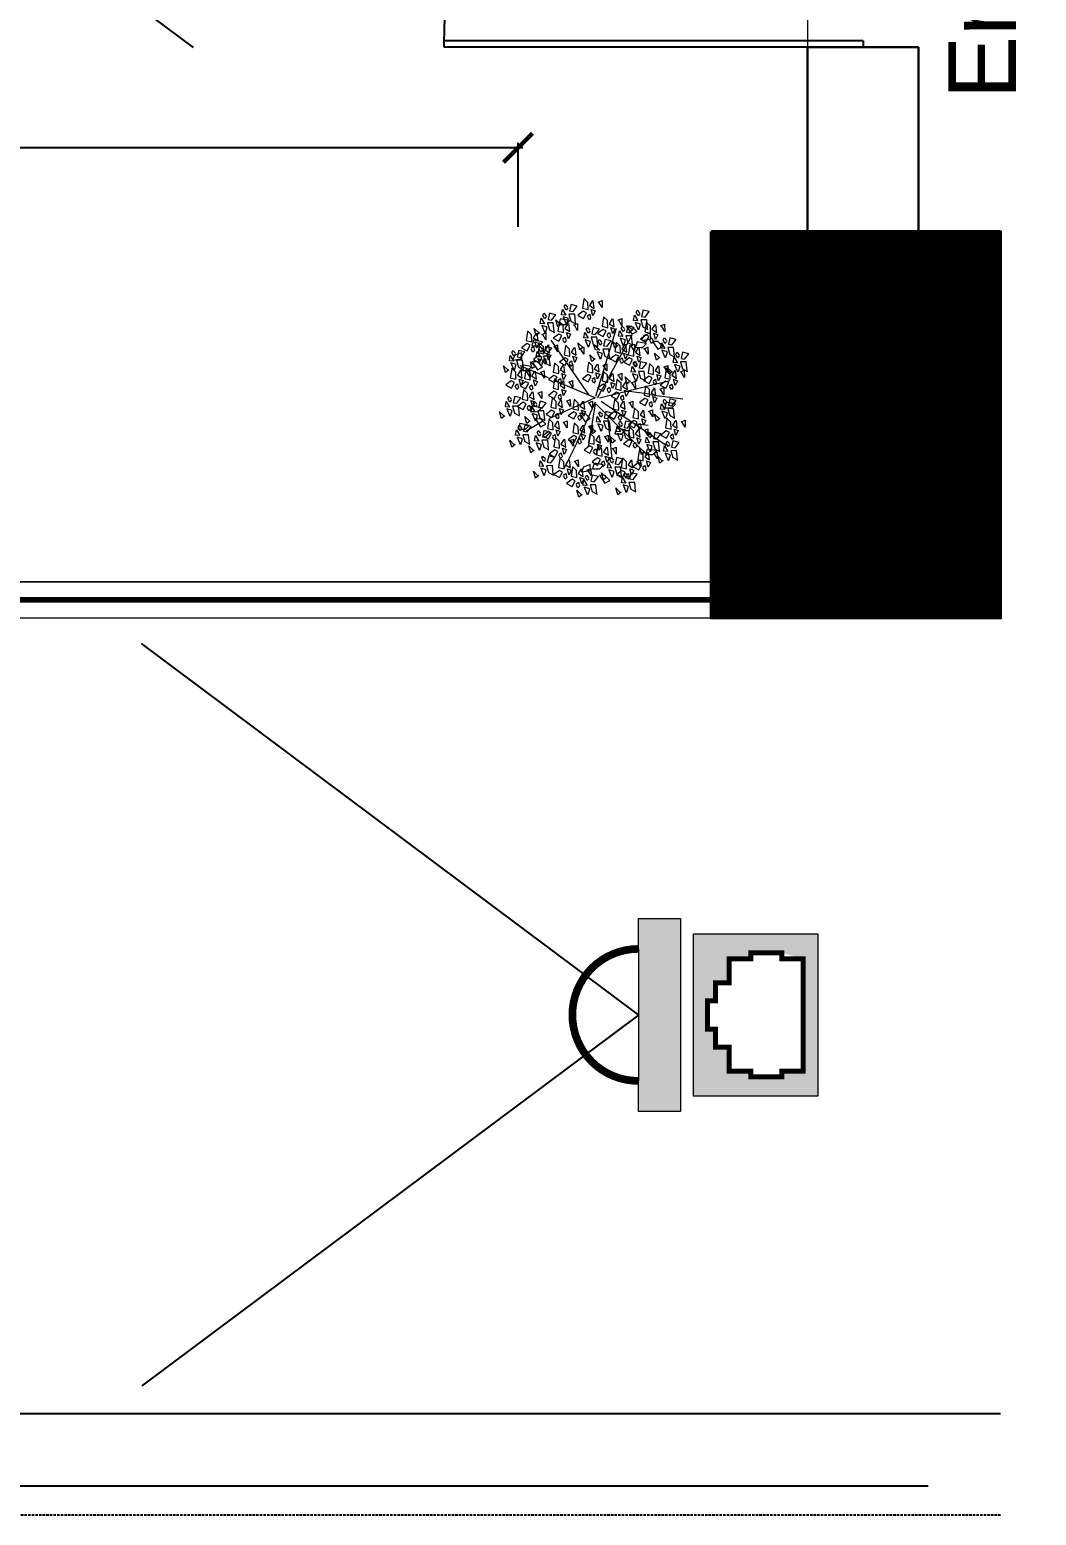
# Model space of a CAD drawing. Header units: millimetres. Extents: x 14520794 to 14796193, y 1415067 to 1454683.
# Drawn here: x 14702814 to 14704900, y 1438638 to 1441715 of the extents above; entities that cross this region are included whole.
import ezdxf

# ---------------------------------------------------------------- set-up
doc = ezdxf.new("R2010")
doc.units = ezdxf.units.MM
doc.header["$LTSCALE"] = 0.01
doc.header["$MEASUREMENT"] = 0
doc.header["$PDMODE"] = 35
doc.linetypes.add('0', pattern=[0])
doc.linetypes.add('HIDDEN', pattern=[0.375, 0.25, -0.125])
doc.layers.get('0').update_dxf_attribs({"color": 6, "lineweight": 0})
doc.layers.get('Defpoints').update_dxf_attribs({"color": 2})
for name, color, linetype, lineweight in [('8 core c.', 32, 'Continuous', 20), ('AR-1', 7, 'Continuous', 0), ('COL', 5, 'Continuous', 40), ('DIM', 6, 'Continuous', 13), ('HATCH', 8, 'Continuous', 15), ('IP Patch Cod-Jack', 42, 'Continuous', 13), ('TREE', 3, 'Continuous', 15), ('TXT2', 7, 'Continuous', 15), ('WALL', 7, 'Continuous', 30)]:
    doc.layers.add(name, color=color, linetype=linetype, lineweight=lineweight)
for name, color, linetype in [('column', 13, 'Continuous'), ('DOOR1', 5, 'Continuous'), ('E.COLHATCH', 9, 'Continuous'), ('EPSILON DOME CAMERA', 1, 'Continuous'), ('GLASS', 5, 'Continuous'), ('PROJ', 30, 'HIDDEN'), ('RAIL', 2, 'Continuous'), ('TEMPLATE', 252, 'Continuous')]:
    doc.layers.add(name, color=color, linetype=linetype)
doc.styles.add('Ground Cores$0$DLF Standard', font='arial.ttf')
doc.styles.add('SMALL', font='arial.ttf', dxfattribs={"height": 100})
doc.dimstyles.new('AJI', dxfattribs={"dimtxt": 200, "dimasz": 75, "dimexe": 100, "dimexo": 25, "dimgap": 50, "dimtad": 1, "dimdec": 0, "dimrnd": 5, "dimzin": 0, "dimdsep": 46, "dimtxsty": 'SMALL', "dimblk": 'ARCHTICK', "dimcen": 0, "dimdle": 100, "dimclrd": 7, "dimclre": 7, "dimclrt": 256, "dimazin": 0, "dimtfac": 1, "dimtdec": 0, "dimtofl": 0, "dimtmove": 0, "dimatfit": 3, "dimldrblk": 'CLOSEDBLANK', "dimfxl": 100, "dimtolj": 1, "dimtzin": 0, "dimarcsym": 0})

# ---------------------------------------------------------------- blocks, each defined once
blk = doc.blocks.new('DOORR')
for p, q in [((0, 0.4583), (-0.9167, 0.4583)), ((0, 0.4443), (0, 0.4583)), ((0, 0.4443), (-0.9167, 0.4443))]:
    blk.add_line(p, q)
blk.add_arc((0, 0.4583), 0.9167, 180, 270)
blk = doc.blocks.new('_ARCHTICK')
at = {"color": 0, "linetype": 'ByBlock', "const_width": 0.15}
blk.add_lwpolyline([(-0.5, -0.5), (0.5, 0.5)], dxfattribs=at)
blk = doc.blocks.new('*D634')
at = {"layer": 'Defpoints', "color": 0, "ltscale": 5000, "transparency": 16777216}
for p in [(14700825.5, 1441471), (14700825.5, 1441297.2), (14703826.3, 1441297.2)]:
    blk.add_point(p, dxfattribs=at)
at = {"layer": 'DIM', "color": 7, "lineweight": -2, "ltscale": 5000, "transparency": 16777216}
for p, q in [((14703836.3, 1441471), (14700815.5, 1441471)), ((14700825.5, 1441307.2), (14700825.5, 1441481)), ((14703826.3, 1441307.2), (14703826.3, 1441481))]:
    blk.add_line(p, q, dxfattribs=at)
at = {"layer": 'DIM', "color": 7, "lineweight": -2, "ltscale": 5000, "transparency": 16777216, "xscale": 60, "yscale": 60, "zscale": 60, "rotation": 180}
blk.add_blockref('_ARCHTICK', (14700825.5, 1441471), dxfattribs=at)
at = {"layer": 'DIM', "color": 7, "lineweight": -2, "ltscale": 5000, "transparency": 16777216, "xscale": 60, "yscale": 60, "zscale": 60}
blk.add_blockref('_ARCHTICK', (14703826.3, 1441471), dxfattribs=at)
at = {"layer": 'DIM', "ltscale": 5000, "transparency": 16777216, "insert": (14702325.9, 1441545.1), "char_height": 100, "attachment_point": 5, "style": 'SMALL'}
blk.add_mtext('\\A1;3000 [9\'-10"]', dxfattribs=at)
blk = doc.blocks.new('_ClosedBlank')
at = {"color": 0, "linetype": 'ByBlock', "lineweight": -2}
for p, q in [((-1, 0.167), (0, 0)), ((-1, 0.167), (-1, -0.167)), ((0, 0), (-1, -0.167))]:
    blk.add_line(p, q, dxfattribs=at)
blk = doc.blocks.new('flower shrub 3')
at = {"layer": 'TREE', "color": 108, "true_color": 0x003d0f}
for p, q in [((-130.4, 216.9), (-123.5, 236)), ((-114, 215.7), (-130.4, 216.9)), ((-123.5, 236), (-109, 242.8)), ((-166.1, 183.2), (-150.2, 187.7)), ((-161.6, 158.3), (-166.1, 183.2)), ((-150.2, 187.7), (-150.3, 167.3)), ((-150.3, 167.3), (-161.6, 156.1)), ((-227, 106.5), (-211.2, 110.9)), ((-222.6, 81.6), (-227, 106.5)), ((-211.3, 90.6), (-222.6, 79.4)), ((-211.2, 110.9), (-211.3, 90.6)), ((-206, -97.5), (-206.1, -81.5)), ((-204.5, -83.1), (-183.6, -97.3)), ((-191.5, -111.7), (-206, -97.5)), ((-183.6, -97.3), (-191.5, -111.7)), ((-179.9, -131.8), (-165.5, -125)), ((-161.5, -112.4), (-145.7, -107.9)), ((-157.1, -137.2), (-161.5, -112.4)), ((-145.7, -107.9), (-145.8, -128.2)), ((-186.9, -150.9), (-179.9, -131.8)), ((-170.5, -152), (-186.9, -150.9)), ((-166.2, -127.1), (-170.5, -152)), ((-163.1, -171.9), (-163.2, -156)), ((-161.6, -157.6), (-140.7, -171.7)), ((-145.8, -128.2), (-157.1, -139.5)), ((-148.6, -186.2), (-163.1, -171.9)), ((-140.7, -171.7), (-148.6, -186.2)), ((10.1, -195.8), (26, -191.4)), ((14.6, -220.7), (10.1, -195.8)), ((26, -191.4), (25.9, -211.7)), ((25.9, -211.7), (14.5, -223))]:
    blk.add_line(p, q, dxfattribs=at)
at = {"layer": 'TREE', "color": 92, "true_color": 0x00cc00}
for p, q in [((-109.8, 240.6), (-114, 215.7)), ((-96, 214.8), (-80.2, 219.2)), ((-91.6, 189.9), (-96, 214.8)), ((-80.2, 219.2), (-80.3, 198.9)), ((71.1, 221.6), (86.9, 226)), ((75.6, 196.7), (71.1, 221.6)), ((86.9, 226), (86.9, 205.7)), ((-104.3, 171), (-104.5, 187)), ((-89.8, 156.8), (-104.3, 171)), ((-102.9, 185.4), (-82, 171.2)), ((-80.3, 198.9), (-91.6, 187.7)), ((-82, 171.2), (-89.8, 156.8)), ((21.4, 185.5), (37.3, 189.9)), ((25.9, 160.6), (21.4, 185.5)), ((37.2, 169.6), (25.8, 158.3)), ((37.3, 189.9), (37.2, 169.6)), ((58.3, 162), (58.1, 177.9)), ((59.8, 176.3), (80.7, 162.2)), ((86.9, 205.7), (75.5, 194.4)), ((72.8, 147.7), (58.3, 162)), ((80.7, 162.2), (72.8, 147.7)), ((42.5, 35.6), (42.3, 51.6)), ((43.9, 50), (64.8, 35.8)), ((195.1, 39.7), (209.5, 46.5)), ((208.7, 44.3), (204.5, 19.5)), ((57, 21.4), (42.5, 35.6)), ((64.8, 35.8), (57, 21.4)), ((184.1, 9.5), (199.9, 13.9)), ((188.5, -15.4), (184.1, 9.5)), ((188.1, 20.6), (195.1, 39.7)), ((204.5, 19.5), (188.1, 20.6)), ((199.9, 13.9), (199.8, -6.4)), ((199.8, -6.4), (188.5, -17.7)), ((218.7, -20.8), (218.5, -4.8)), ((233.2, -35), (218.7, -20.8)), ((220.1, -6.4), (241, -20.6)), ((241, -20.6), (233.2, -35)), ((84.7, -53.7), (100.5, -49.2)), ((89.1, -78.6), (84.7, -53.7)), ((100.4, -69.6), (89.1, -80.8)), ((100.5, -49.2), (100.4, -69.6)), ((143.4, -141.7), (159.2, -137.2)), ((147.8, -166.6), (143.4, -141.7)), ((159.2, -137.2), (159.2, -157.6))]:
    blk.add_line(p, q, dxfattribs=at)
at = {"layer": 'TREE', "color": 72}
blk.add_line((159.2, -157.6), (147.8, -168.8), dxfattribs=at)
at = {"layer": 'TREE', "color": 92, "true_color": 0x00cc00}
for points in [[(-81.5, 253.1), (-74, 262.7), (-93.5, 268.4), (-80.9, 255.3)], [(-50.4, 246.2), (-38.7, 261.6), (-30.1, 245.6), (-46.1, 237), (-50.4, 246.2)], [(3.7, 245), (10, 250.2), (-0.2, 255.6), (-5.8, 252.5), (1.6, 245.7)], [(24.3, 250.7), (23.1, 262.8), (8.2, 260.2), (24.3, 250.7)], [(49.4, 248), (33.8, 243.2), (29, 258.7), (50, 250.1)], [(49.5, 264.4), (57, 273.9), (37.6, 279.7), (50.2, 266.6)], [(-84.4, 211.6), (-109.5, 214.3), (-109.3, 230.8), (-89.8, 225), (-82.2, 211)], [(-81.7, 236.7), (-97.2, 231.9), (-102, 247.4), (-81, 238.9)], [(-59.4, 140), (-93.7, 220.8)], [(-84.3, 244.8), (-59.4, 248.7), (-55.3, 232.7), (-75.6, 233.3), (-86.6, 244.9)], [(-80.5, 219.9), (-66.7, 228.5), (-58, 214.8), (-80.5, 217.6)], [(-55.5, 223.7), (-51.3, 212.3), (-37.6, 218.7), (-55.5, 223.7)], [(-48.1, 205.5), (-36.4, 221), (-27.8, 205), (-43.9, 196.4), (-48.1, 205.5)], [(-37.1, 234.5), (-41.8, 227.9), (-30.6, 225.3), (-26, 229.7), (-34.9, 234.5)], [(-23.3, 211), (1.6, 214.8), (5.7, 198.9), (-14.6, 199.5), (-25.6, 211)], [(13.5, 230.4), (-1.8, 218.4), (-6, 236.1), (11.8, 240.3), (13.5, 230.4)], [(10.6, 212.3), (22.3, 227.8), (30.9, 211.8), (14.9, 203.2), (10.6, 212.3)], [(46.7, 222.9), (21.5, 225.6), (21.7, 242.1), (41.2, 236.3), (48.8, 222.3)], [(85, 215.7), (91.3, 220.9), (81.1, 226.3), (75.5, 223.2), (82.9, 216.3)], [(105.6, 221.4), (104.4, 233.5), (89.5, 230.8), (105.6, 221.4)], [(128, 193.6), (102.9, 196.3), (103, 212.7), (122.5, 207), (130.1, 192.9)], [(130.7, 218.7), (115.1, 213.8), (110.3, 229.4), (131.3, 220.8)], [(130.8, 235.1), (138.4, 244.6), (118.9, 250.4), (131.5, 237.2)], [(-92.9, 160), (-108.5, 155.2), (-113.3, 170.7), (-92.3, 162.2)], [(-92.8, 176.4), (-85.3, 186), (-104.8, 191.7), (-92.2, 178.6)], [(-82.1, 204.2), (-57.1, 208), (-53, 192.1), (-73.3, 192.7), (-84.3, 204.3)], [(-76.4, 204), (-81.2, 192.8), (-60.9, 192.3), (-76.4, 201.7)], [(-78.2, 179.3), (-64.4, 187.9), (-55.7, 174.2), (-78.3, 177)], [(-53.2, 183.1), (-49, 171.7), (-35.3, 178.1), (-53.2, 183.1)], [(-34.9, 193.9), (-39.6, 187.3), (-28.3, 184.7), (-23.7, 189.1), (-32.6, 193.8)], [(-15.4, 170.1), (-20.2, 159), (0.1, 158.4), (-15.4, 167.9)], [(-19.5, 186), (-5.7, 194.7), (3, 180.9), (-19.5, 183.8)], [(5.5, 189.9), (9.7, 178.5), (23.4, 184.9), (5.5, 189.9)], [(17.3, 172.8), (23.5, 178), (13.3, 183.4), (7.7, 180.4), (15.1, 173.5)], [(23.9, 200.7), (19.2, 194), (30.4, 191.5), (35, 195.9), (26.1, 200.6)], [(37.8, 178.5), (36.7, 190.6), (21.8, 188), (37.8, 178.5)], [(60.2, 150.7), (35.1, 153.4), (35.3, 169.9), (54.7, 164.1), (62.4, 150.1)], [(62.9, 175.8), (47.4, 171), (42.5, 186.5), (63.6, 177.9)], [(63.1, 192.2), (70.6, 201.7), (51.1, 207.5), (63.7, 194.4)], [(65.7, 157.2), (92.6, 203.7)], [(94.8, 201), (79.5, 189.1), (75.4, 206.8), (93.1, 211), (94.8, 201)], [(100.9, 161.5), (107.1, 166.7), (96.9, 172.1), (91.3, 169.1), (98.7, 162.2)], [(121.4, 167.2), (120.3, 179.3), (105.3, 176.7), (121.4, 167.2)], [(146.5, 164.5), (130.9, 159.7), (126.1, 175.2), (147.1, 166.7)], [(146.6, 180.9), (154.2, 190.5), (134.7, 196.2), (147.3, 183.1)], [(218.9, 167.4), (226.5, 176.9), (207, 182.7), (219.6, 169.6)], [(-95.7, 134.9), (-120.8, 137.6), (-120.6, 154.1), (-101.1, 148.3), (-93.5, 134.3)], [(-109.4, 155.5), (-114.1, 148.9), (-102.9, 146.3), (-98.3, 150.7), (-107.2, 155.5)], [(-74.1, 163.4), (-78.9, 152.2), (-58.6, 151.7), (-74.2, 161.1)], [(-66.2, 124.3), (-54.5, 139.8), (-45.9, 123.8), (-61.9, 115.2), (-66.2, 124.3)], [(-21, 124.3), (-9.3, 139.8), (-0.7, 123.8), (-16.7, 115.2), (-21, 124.3)], [(-0.7, 129.8), (24.2, 133.6), (28.3, 117.7), (8, 118.2), (-3, 129.8)], [(-2.5, 7.1), (56.3, 136.9)], [(27.1, 158.2), (11.8, 146.2), (7.6, 163.9), (25.3, 168.1), (27.1, 158.2)], [(33.2, 131.1), (44.9, 146.6), (53.5, 130.5), (37.5, 121.9), (33.2, 131.1)], [(60.3, 138.8), (85.2, 142.6), (89.3, 126.7), (69, 127.3), (58, 138.8)], [(110.7, 146.9), (95.3, 134.9), (91.2, 152.6), (108.9, 156.8), (110.7, 146.9)], [(94.2, 140.1), (105.9, 155.6), (114.5, 139.6), (98.5, 131), (94.2, 140.1)], [(107.4, 128.5), (102.7, 121.8), (114, 119.3), (118.6, 123.7), (109.7, 128.4)], [(143.8, 139.4), (118.7, 142.1), (118.8, 158.6), (138.3, 152.8), (146, 138.8)], [(146.1, 122.1), (157.9, 137.6), (166.5, 121.5), (150.4, 112.9), (146.1, 122.1)], [(182.9, 133.3), (167.6, 121.4), (163.4, 139.1), (181.2, 143.3), (182.9, 133.3)], [(173.1, 148), (179.4, 153.2), (169.2, 158.6), (163.6, 155.5), (171, 148.6)], [(193.7, 153.7), (192.5, 165.8), (177.6, 163.1), (193.7, 153.7)], [(216.1, 125.9), (191, 128.6), (191.1, 145), (210.6, 139.3), (218.2, 125.2)], [(218.8, 151), (203.2, 146.2), (198.4, 161.7), (219.4, 153.1)], [(-115.9, 92.7), (-104.2, 108.2), (-95.6, 92.2), (-111.6, 83.6), (-115.9, 92.7)], [(-100.1, 123), (-75.2, 126.8), (-71.1, 110.9), (-91.4, 111.5), (-102.4, 123)], [(-96.3, 98.1), (-82.5, 106.7), (-73.8, 92.9), (-96.3, 95.8)], [(-71.3, 101.9), (-67.1, 90.5), (-53.4, 96.9), (-71.3, 101.9)], [(-53, 112.7), (-57.6, 106), (-46.4, 103.5), (-41.8, 107.9), (-50.7, 112.6)], [(-54.9, 123), (-30, 126.8), (-25.9, 110.9), (-46.2, 111.5), (-57.2, 123)], [(-2.5, 7.1), (-51.6, 124.7)], [(-51.1, 98.1), (-37.3, 106.7), (-28.6, 92.9), (-51.2, 95.8)], [(-26.1, 101.9), (-21.9, 90.5), (-8.2, 96.9), (-26.1, 101.9)], [(-7.8, 112.7), (-12.5, 106), (-1.2, 103.5), (3.4, 107.9), (-5.5, 112.6)], [(7.2, 88.9), (2.4, 77.8), (22.7, 77.2), (7.1, 86.7)], [(3.1, 104.8), (16.9, 113.5), (25.6, 99.7), (3.1, 102.6)], [(28.1, 108.7), (32.3, 97.3), (46, 103.7), (28.1, 108.7)], [(46.4, 119.4), (41.7, 112.8), (53, 110.2), (57.6, 114.6), (48.7, 119.4)], [(68.2, 97.9), (63.4, 86.8), (83.7, 86.2), (68.1, 95.7)], [(64.1, 113.8), (77.9, 122.5), (86.6, 108.7), (64, 111.6)], [(89.1, 117.7), (93.3, 106.3), (107, 112.7), (89.1, 117.7)], [(112.2, 120.7), (137.2, 124.6), (141.3, 108.7), (120.9, 109.2), (110, 120.8)], [(116.1, 95.8), (129.9, 104.5), (138.5, 90.7), (116, 93.5)], [(122.1, 56.8), (200.5, 95.9)], [(141, 99.6), (145.2, 88.2), (159, 94.6), (141, 99.6)], [(159.4, 110.4), (154.7, 103.8), (165.9, 101.2), (170.6, 105.6), (161.6, 110.4)], [(170.9, 107.2), (195.9, 111), (200, 95.1), (179.7, 95.7), (168.7, 107.3)], [(174.8, 82.3), (188.6, 90.9), (197.3, 77.1), (174.7, 80)], [(199.8, 86.1), (204, 74.7), (217.7, 81.1), (199.8, 86.1)], [(204.9, 108.5), (216.6, 124), (225.2, 108), (209.2, 99.4), (204.9, 108.5)], [(218.1, 96.9), (213.4, 90.2), (224.7, 87.7), (229.3, 92.1), (220.4, 96.8)], [(229.7, 72.4), (241.4, 87.9), (250.1, 71.9), (234, 63.3), (229.7, 72.4)], [(-121, 70.3), (-116.8, 58.9), (-103.1, 65.3), (-121, 70.3)], [(-102.6, 81.1), (-107.3, 74.5), (-96.1, 71.9), (-91.5, 76.3), (-100.4, 81)], [(-92.2, 82.1), (-97, 71), (-76.7, 70.4), (-92.3, 79.9)], [(-68.5, 27.3), (-56.7, 42.8), (-48.1, 26.8), (-64.2, 18.2), (-68.5, 27.3)], [(-47, 82.1), (-51.8, 71), (-31.5, 70.4), (-47.1, 79.9)], [(3.8, 66.6), (28.7, 70.4), (32.8, 54.5), (12.5, 55.1), (1.5, 66.6)], [(7.6, 41.6), (21.4, 50.3), (30.1, 36.5), (7.6, 39.4)], [(9.7, 7.1), (125, 58.6)], [(32.6, 45.5), (36.8, 34.1), (50.5, 40.5), (32.6, 45.5)], [(37.7, 67.9), (49.4, 83.4), (58, 67.4), (42, 58.8), (37.7, 67.9)], [(51, 56.3), (46.3, 49.6), (57.5, 47.1), (62.1, 51.5), (53.2, 56.2)], [(71.6, 66.6), (96.5, 70.4), (100.6, 54.5), (80.3, 55.1), (69.3, 66.6)], [(75.4, 41.6), (89.2, 50.3), (97.9, 36.5), (75.3, 39.4)], [(100.4, 45.5), (104.6, 34.1), (118.3, 40.5), (100.4, 45.5)], [(105.5, 67.9), (117.2, 83.4), (125.8, 67.4), (109.8, 58.8), (105.5, 67.9)], [(118.7, 56.3), (114, 49.6), (125.3, 47.1), (129.9, 51.5), (121, 56.2)], [(120.2, 79.9), (115.3, 68.7), (135.7, 68.2), (120.1, 77.6)], [(178.9, 66.3), (174.1, 55.2), (194.4, 54.6), (178.8, 64.1)], [(195.8, 71.1), (220.8, 74.9), (224.8, 59), (204.5, 59.6), (193.5, 71.2)], [(199.6, 46.2), (213.4, 54.8), (222.1, 41), (199.6, 43.9)], [(224.6, 50), (228.8, 38.6), (242.5, 45), (224.6, 50)], [(243, 60.8), (238.3, 54.1), (249.5, 51.6), (254.1, 56), (245.2, 60.7)], [(273.1, 43.3), (280.7, 52.8), (261.2, 58.6), (273.8, 45.5)], [(-102.4, 26), (-77.4, 29.8), (-73.3, 13.9), (-93.7, 14.4), (-104.6, 26)], [(-98.5, 1), (-84.7, 9.7), (-76.1, -4.1), (-98.6, -1.2)], [(-73.6, 4.9), (-69.4, -6.5), (-55.6, -0.1), (-73.6, 4.9)], [(-55.2, 15.7), (-59.9, 9), (-48.7, 6.5), (-44, 10.9), (-53, 15.6)], [(11.7, 25.7), (6.9, 14.6), (27.2, 14), (11.7, 23.5)], [(14.6, 7.1), (137.2, 26.7)], [(14.6, 4.7), (156.8, -137.4)], [(67.2, -8.8), (66, 3.3), (51.1, 0.7), (67.2, -8.8)], [(79.5, 25.7), (74.7, 14.6), (95, 14), (79.4, 23.5)], [(92.4, 4.9), (100, 14.5), (80.5, 20.3), (93.1, 7.1)], [(100.9, 21.5), (125.9, 25.3), (130, 9.4), (109.6, 9.9), (98.7, 21.5)], [(104.8, -3.5), (118.6, 5.2), (127.2, -8.6), (104.7, -5.7)], [(129.7, 0.4), (133.9, -11), (147.7, -4.6), (129.7, 0.4)], [(134.8, -1.1), (159.8, 2.7), (163.9, -13.2), (143.5, -12.6), (132.5, -1)], [(134.9, 22.8), (146.6, 38.3), (155.2, 22.2), (139.1, 13.7), (134.9, 22.8)], [(148.1, 11.2), (143.4, 4.5), (154.6, 2), (159.3, 6.3), (150.4, 11.1)], [(168.7, 0.2), (180.5, 15.7), (189.1, -0.3), (173, -8.9), (168.7, 0.2)], [(203.7, 30.3), (198.9, 19.1), (219.2, 18.5), (203.7, 28)], [(237.2, 9.2), (221.8, -2.7), (217.7, 15), (235.4, 19.2), (237.2, 9.2)], [(227.4, 23.9), (233.6, 29.1), (223.4, 34.5), (217.8, 31.4), (225.2, 24.6)], [(247.9, 29.6), (246.8, 41.7), (231.8, 39.1), (247.9, 29.6)], [(270.3, 1.8), (245.2, 4.5), (245.3, 20.9), (264.8, 15.2), (272.5, 1.2)], [(273, 26.9), (257.4, 22.1), (252.6, 37.6), (273.6, 29)], [(-94.4, -14.9), (-99.3, -26), (-78.9, -26.6), (-94.5, -17.1)], [(-75.3, -16.9), (-50.3, -13.1), (-46.2, -29), (-66.6, -28.4), (-77.5, -16.8)], [(-71.4, -41.8), (-57.6, -33.2), (-49, -46.9), (-71.5, -44.1)], [(-46.5, -38), (-42.3, -49.4), (-28.5, -43), (-46.5, -38)], [(-41.3, -15.6), (-29.6, -0.1), (-21, -16.1), (-37.1, -24.7), (-41.3, -15.6)], [(-28.1, -27.2), (-32.8, -33.8), (-21.6, -36.4), (-16.9, -32), (-25.8, -27.3)], [(-18.8, -53.9), (-7, -38.4), (1.6, -54.5), (-14.5, -63.1), (-18.8, -53.9)], [(56.4, -29.1), (41.1, -41), (36.9, -23.3), (54.7, -19.2), (56.4, -29.1)], [(46.6, -14.4), (52.9, -9.2), (42.7, -3.9), (37.1, -6.9), (44.5, -13.8)], [(37.7, -47.1), (49.4, -31.7), (58, -47.7), (42, -56.3), (37.7, -47.1)], [(55.9, -29), (171.1, -41.2)], [(89.6, -36.6), (64.5, -33.8), (64.6, -17.4), (84.1, -23.2), (91.7, -37.2)], [(92.3, -11.5), (76.7, -16.3), (71.9, -0.7), (92.9, -9.3)], [(108.9, -19.4), (104, -30.5), (124.4, -31.1), (108.8, -21.6)], [(119.5, -51.5), (127.1, -41.9), (107.6, -36.2), (120.2, -49.3)], [(142.7, -41.9), (137.9, -53.1), (158.2, -53.6), (142.7, -44.2)], [(138.6, -26), (152.4, -17.4), (161.1, -31.2), (138.6, -28.3)], [(163.6, -22.2), (167.8, -33.6), (181.6, -27.2), (163.6, -22.2)], [(177.7, -46), (183.9, -40.8), (173.7, -35.5), (168.1, -38.5), (175.5, -45.4)], [(182, -11.4), (177.3, -18.1), (188.5, -20.6), (193.1, -16.2), (184.2, -11.5)], [(198.2, -40.3), (197.1, -28.2), (182.1, -30.9), (198.2, -40.3)], [(223.3, -43.1), (207.7, -47.9), (202.9, -32.3), (223.9, -40.9)], [(223.5, -26.6), (231, -17.1), (211.5, -11.3), (224.1, -24.5)], [(-111.7, -63.3), (-116.4, -69.9), (-105.2, -72.5), (-100.5, -68.1), (-109.4, -63.4)], [(-115.9, -90), (-104.2, -74.5), (-95.6, -90.6), (-111.6, -99.2), (-115.9, -90)], [(-67.3, -57.7), (-72.2, -68.9), (-51.8, -69.4), (-67.4, -60)], [(-49.9, -94.3), (-42.3, -84.8), (-61.8, -79), (-49.2, -92.2)], [(-52.7, -55.3), (-27.7, -51.4), (-23.6, -67.3), (-44, -66.8), (-54.9, -55.2)], [(-48.8, -80.2), (-35.1, -71.5), (-26.4, -85.3), (-48.9, -82.4)], [(-23.9, -76.3), (-19.7, -87.7), (-5.9, -81.3), (-23.9, -76.3)], [(-5.5, -65.6), (-10.2, -72.2), (1, -74.8), (5.7, -70.4), (-3.3, -65.6)], [(3.8, -48.5), (28.7, -44.6), (32.8, -60.6), (12.5, -60), (1.5, -48.4)], [(7.6, -73.4), (21.4, -64.8), (30.1, -78.5), (7.6, -75.7)], [(32.6, -69.6), (36.8, -81), (50.5, -74.6), (32.6, -69.6)], [(51, -58.8), (46.3, -65.4), (57.5, -68), (62.1, -63.6), (53.2, -58.8)], [(83.6, -85.5), (68.2, -97.4), (64.1, -79.7), (81.8, -75.6), (83.6, -85.5)], [(73.8, -70.8), (80, -65.6), (69.8, -60.3), (64.2, -63.3), (71.6, -70.2)], [(94.3, -65.2), (93.2, -53.1), (78.2, -55.7), (94.3, -65.2)], [(116.7, -93), (91.6, -90.2), (91.7, -73.8), (111.2, -79.6), (118.8, -93.6)], [(119.4, -67.9), (103.8, -72.7), (99, -57.1), (120, -65.7)], [(116.8, -90), (128.5, -74.5), (137.1, -90.6), (121.1, -99.2), (116.8, -90)], [(187.5, -60.7), (172.1, -72.6), (168, -54.9), (185.7, -50.8), (187.5, -60.7)], [(170.9, -71), (195.9, -67.2), (200, -83.1), (179.7, -82.6), (168.7, -71)], [(220.6, -68.1), (195.5, -65.4), (195.6, -49), (215.1, -54.8), (222.8, -68.8)], [(204.9, -69.7), (216.6, -54.2), (225.2, -70.3), (209.2, -78.8), (204.9, -69.7)], [(220.6, -86.6), (226.8, -81.4), (216.6, -76.1), (211, -79.1), (218.4, -86)], [(218.1, -81.3), (213.4, -88), (224.7, -90.6), (229.3, -86.2), (220.4, -81.4)], [(241.1, -80.9), (240, -68.9), (225.1, -71.5), (241.1, -80.9)], [(266.2, -83.7), (250.7, -88.5), (245.8, -72.9), (266.9, -81.5)], [(266.4, -67.2), (273.9, -57.7), (254.4, -51.9), (267, -65.1)], [(-121, -112.4), (-116.8, -123.8), (-103.1, -117.4), (-121, -112.4)], [(-102.6, -101.7), (-107.3, -108.3), (-96.1, -110.9), (-91.5, -106.5), (-100.4, -101.7)], [(-85.9, -128.4), (-101.2, -140.3), (-105.4, -122.6), (-87.6, -118.4), (-85.9, -128.4)], [(-95.7, -113.7), (-89.4, -108.5), (-99.6, -103.1), (-105.2, -106.2), (-97.8, -113.1)], [(-75.1, -108), (-76.3, -95.9), (-91.2, -98.6), (-75.1, -108)], [(-52.7, -135.8), (-77.8, -133.1), (-77.7, -116.7), (-58.2, -122.4), (-50.6, -136.5)], [(-50, -110.7), (-65.6, -115.6), (-70.4, -100), (-49.4, -108.6)], [(-44.8, -96.1), (-49.6, -107.2), (-29.3, -107.8), (-44.8, -98.3)], [(-12.8, -149), (-20.2, -90.2)], [(-0.7, -135.1), (11, -119.7), (19.6, -135.7), (3.6, -144.3), (-0.7, -135.1)], [(11.7, -89.3), (6.9, -100.5), (27.2, -101), (11.7, -91.6)], [(28.6, -104.9), (53.6, -101), (57.7, -117), (37.4, -116.4), (26.4, -104.8)], [(32.5, -129.8), (46.3, -121.2), (54.9, -134.9), (32.4, -132.1)], [(57.4, -126), (61.7, -137.4), (75.4, -131), (57.4, -126)], [(62.6, -103.5), (74.3, -88.1), (82.9, -104.1), (66.8, -112.7), (62.6, -103.5)], [(70.6, -104.9), (75.5, -144.1)], [(75.8, -115.2), (71.1, -121.8), (82.3, -124.4), (87, -120), (78.1, -115.3)], [(82.8, -91.4), (107.8, -87.5), (111.9, -103.4), (91.6, -102.9), (80.6, -91.3)], [(86.7, -116.3), (100.5, -107.6), (109.2, -121.4), (86.6, -118.5)], [(111.7, -112.4), (115.9, -123.8), (129.6, -117.4), (111.7, -112.4)], [(130, -101.7), (125.3, -108.3), (136.6, -110.9), (141.2, -106.5), (132.3, -101.7)], [(151.2, -134.9), (158.7, -125.4), (139.2, -119.6), (151.8, -132.8)], [(148.4, -118.4), (173.3, -114.6), (177.4, -130.5), (157.1, -129.9), (146.1, -118.4)], [(178.9, -111.9), (174.1, -123), (194.4, -123.6), (178.8, -114.1)], [(174.8, -96), (188.6, -87.3), (197.3, -101.1), (174.7, -98.2)], [(182.3, -117.1), (194, -101.6), (202.6, -117.6), (186.6, -126.2), (182.3, -117.1)], [(199.8, -92.1), (204, -103.5), (217.7, -97.1), (199.8, -92.1)], [(230.4, -101.3), (215.1, -113.2), (210.9, -95.5), (228.6, -91.4), (230.4, -101.3)], [(263.5, -108.8), (238.4, -106), (238.6, -89.6), (258, -95.4), (265.7, -109.4)], [(-97.9, -147.8), (-72.9, -143.9), (-68.8, -159.8), (-89.1, -159.3), (-100.1, -147.7)], [(-63.9, -146.4), (-52.2, -130.9), (-43.6, -147), (-59.7, -155.6), (-63.9, -146.4)], [(-34.6, -136.5), (-9.7, -132.6), (-5.6, -148.5), (-25.9, -148), (-36.9, -136.4)], [(36.6, -145.7), (31.7, -156.9), (52.1, -157.4), (36.5, -148)], [(90.8, -132.2), (86, -143.3), (106.3, -143.9), (90.7, -134.4)], [(105.4, -154.3), (111.6, -149.1), (101.4, -143.7), (95.8, -146.8), (103.2, -153.7)], [(125.9, -148.6), (124.8, -136.5), (109.9, -139.2), (125.9, -148.6)], [(151, -151.4), (135.5, -156.2), (130.6, -140.6), (151.7, -149.2)], [(152.2, -143.4), (166, -134.7), (174.7, -148.5), (152.1, -145.6)], [(177.2, -139.5), (181.4, -150.9), (195.1, -144.5), (177.2, -139.5)], [(195.5, -128.7), (190.8, -135.4), (202.1, -137.9), (206.7, -133.5), (197.8, -128.8)]]:
    blk.add_lwpolyline(points, dxfattribs=at)
at = {"layer": 'TREE', "color": 108, "true_color": 0x003d0f}
for points in [[(-156.6, 201), (-144.8, 216.5), (-136.2, 200.5), (-152.3, 191.9), (-156.6, 201)], [(-117.5, 219.1), (-132.8, 207.1), (-137, 224.8), (-119.3, 229), (-117.5, 219.1)], [(-127.3, 233.7), (-121, 238.9), (-131.2, 244.3), (-136.8, 241.3), (-129.5, 234.4)], [(-106.8, 239.4), (-107.9, 251.5), (-122.8, 248.9), (-106.8, 239.4)], [(-187.7, 165.1), (-180.1, 174.7), (-199.6, 180.4), (-187, 167.3)], [(-190.5, 199.7), (-165.5, 203.5), (-161.4, 187.6), (-181.8, 188.2), (-192.7, 199.8)], [(-186.6, 174.8), (-172.8, 183.4), (-164.2, 169.6), (-186.7, 172.5)], [(-161.7, 178.6), (-157.5, 167.2), (-143.7, 173.6), (-161.7, 178.6)], [(-156.6, 165.8), (-131.6, 169.7), (-127.5, 153.8), (-147.9, 154.3), (-158.9, 165.9)], [(-143.3, 189.4), (-148, 182.7), (-136.8, 180.2), (-132.1, 184.6), (-141, 189.3)], [(-118.1, 162.7), (-119.2, 174.8), (-134.1, 172.2), (-118.1, 162.7)], [(-122.7, 167.2), (-111, 182.7), (-102.3, 166.6), (-118.4, 158), (-122.7, 167.2)], [(-223.7, 131.1), (-239, 119.1), (-243.2, 136.9), (-225.4, 141), (-223.7, 131.1)], [(-233.5, 145.7), (-227.2, 151), (-237.4, 156.3), (-243, 153.3), (-235.6, 146.4)], [(-212.9, 151.4), (-214.1, 163.5), (-229, 160.9), (-212.9, 151.4)], [(-190.5, 123.6), (-215.6, 126.4), (-215.5, 142.8), (-196, 137), (-188.4, 123)], [(-187.8, 148.7), (-203.4, 143.9), (-208.2, 159.4), (-187.2, 150.9)], [(-182.5, 158.9), (-187.4, 147.7), (-167, 147.1), (-182.6, 156.6)], [(-9.9, 24.3), (-166.8, 132)], [(-152.8, 140.9), (-139, 149.6), (-130.3, 135.8), (-152.8, 138.7)], [(-128.8, 142.4), (-144.1, 130.4), (-148.3, 148.1), (-130.6, 152.3), (-128.8, 142.4)], [(-138.6, 157), (-132.3, 162.2), (-142.5, 167.6), (-148.1, 164.6), (-140.8, 157.7)], [(-127.8, 144.8), (-123.6, 133.4), (-109.9, 139.8), (-127.8, 144.8)], [(-258.3, 84.8), (-252.1, 90), (-262.2, 95.4), (-267.9, 92.4), (-260.5, 85.5)], [(-237.8, 90.5), (-238.9, 102.6), (-253.8, 100), (-237.8, 90.5)], [(-212.7, 87.8), (-228.2, 83), (-233.1, 98.5), (-212, 90)], [(-212.5, 104.2), (-205, 113.8), (-224.5, 119.5), (-211.9, 106.4)], [(-217.6, 109.4), (-192.6, 113.3), (-188.5, 97.4), (-208.9, 97.9), (-219.9, 109.5)], [(-213.7, 84.5), (-200, 93.2), (-191.3, 79.4), (-213.8, 82.3)], [(-188.8, 88.4), (-184.6, 77), (-170.8, 83.4), (-188.8, 88.4)], [(-183.7, 110.8), (-171.9, 126.3), (-163.3, 110.2), (-179.4, 101.6), (-183.7, 110.8)], [(-170.4, 99.1), (-175.1, 92.5), (-163.9, 89.9), (-159.2, 94.3), (-168.2, 99.1)], [(-148.7, 125), (-153.5, 113.9), (-133.2, 113.3), (-148.7, 122.8)], [(-149.8, 91.4), (-124.9, 95.2), (-120.8, 79.3), (-141.1, 79.9), (-152.1, 91.5)], [(-283.1, 39.5), (-258.1, 43.3), (-254.1, 27.4), (-274.4, 28), (-285.4, 39.6)], [(-248.5, 70.2), (-263.8, 58.2), (-268, 75.9), (-250.3, 80.1), (-248.5, 70.2)], [(-249.2, 40.8), (-237.5, 56.3), (-228.8, 40.3), (-244.9, 31.7), (-249.2, 40.8)], [(-215.4, 62.7), (-240.5, 65.4), (-240.3, 81.9), (-220.8, 76.1), (-213.2, 62.1)], [(-209.7, 68.6), (-214.5, 57.5), (-194.2, 56.9), (-209.7, 66.3)], [(-147, 41), (-139.5, 50.6), (-159, 56.4), (-146.4, 43.2)], [(-141.9, 50.6), (-146.7, 39.4), (-126.4, 38.9), (-141.9, 48.3)], [(-146, 66.5), (-132.2, 75.1), (-123.5, 61.3), (-146, 64.2)], [(-279.3, 14.6), (-265.5, 23.2), (-256.8, 9.5), (-279.3, 12.3)], [(-254.3, 18.4), (-250.1, 7), (-236.4, 13.4), (-254.3, 18.4)], [(-235.9, 29.2), (-240.6, 22.6), (-229.4, 20), (-224.8, 24.4), (-233.7, 29.1)], [(-183, 7), (-198.3, -4.9), (-202.5, 12.8), (-184.8, 16.9), (-183, 7)], [(-192.8, 21.7), (-186.5, 26.9), (-196.7, 32.2), (-202.4, 29.2), (-195, 22.3)], [(-7.4, 4.7), (-201.1, -54.1)], [(-172.3, 27.3), (-173.4, 39.4), (-188.3, 36.8), (-172.3, 27.3)], [(-149.9, -0.5), (-175, 2.3), (-174.8, 18.7), (-155.3, 12.9), (-147.7, -1.1)], [(-147.2, 24.6), (-162.7, 19.8), (-167.5, 35.4), (-146.5, 26.8)], [(-138.4, -6.5), (-139.5, 5.6), (-154.3, 11.9), (-138.4, -6.5)], [(-113.3, -9.2), (-128.8, -14), (-133.7, 1.5), (-112.6, -7.1)], [(-113.1, 7.2), (-105.6, 16.7), (-125.1, 22.5), (-112.5, 9.4)], [(-275.2, -1.3), (-280, -12.5), (-259.7, -13), (-275.2, -3.6)], [(-231.1, -16.9), (-206.2, -13.1), (-202.1, -29), (-222.4, -28.4), (-233.4, -16.8)], [(-227.3, -41.8), (-213.5, -33.2), (-204.8, -46.9), (-227.4, -44.1)], [(-202.3, -38), (-198.1, -49.4), (-184.4, -43), (-202.3, -38)], [(-197.2, -15.6), (-185.5, -0.1), (-176.9, -16.1), (-192.9, -24.7), (-197.2, -15.6)], [(-184, -27.2), (-188.7, -33.8), (-177.4, -36.4), (-172.8, -32), (-181.7, -27.3)], [(-2.5, -0.2), (-181.5, -98.2)], [(-149.1, -26.8), (-164.4, -38.8), (-168.6, -21.1), (-150.9, -16.9), (-149.1, -26.8)], [(-158.9, -12.2), (-152.7, -7), (-162.9, -1.6), (-168.5, -4.7), (-161.1, -11.5)], [(-116, -34.3), (-141.1, -31.6), (-140.9, -15.2), (-121.5, -20.9), (-113.8, -34.9)], [(-124.9, -51.7), (-113.2, -36.2), (-104.6, -52.2), (-120.7, -60.8), (-124.9, -51.7)], [(-2.5, -5.1), (-51.6, -205.9)], [(7.3, -10), (132.3, -196.1)], [(-223.2, -57.7), (-228, -68.9), (-207.7, -69.4), (-223.3, -60)], [(-187.5, -92.3), (-202.8, -104.2), (-207, -86.5), (-189.3, -82.3), (-187.5, -92.3)], [(-197.3, -77.6), (-191.1, -72.4), (-201.3, -67), (-206.9, -70.1), (-199.5, -77)], [(-176.8, -71.9), (-177.9, -59.8), (-192.8, -62.5), (-176.8, -71.9)], [(-154.4, -99.7), (-179.5, -97), (-179.3, -80.6), (-159.9, -86.3), (-152.2, -100.4)], [(-151.7, -74.6), (-167.2, -79.5), (-172.1, -63.9), (-151, -72.5)], [(-151.5, -58.2), (-144, -48.7), (-163.5, -42.9), (-150.9, -56.1)], [(-158.9, -53), (-133.9, -49.2), (-129.8, -65.1), (-150.1, -64.5), (-161.1, -52.9)], [(-155, -77.9), (-141.2, -69.3), (-132.6, -83), (-155.1, -80.2)], [(-130.1, -74.1), (-125.8, -85.5), (-112.1, -79.1), (-130.1, -74.1)], [(-232.7, -135.1), (-248, -147.1), (-252.2, -129.4), (-234.5, -125.2), (-232.7, -135.1)], [(-242.5, -120.5), (-236.2, -115.3), (-246.4, -109.9), (-252, -112.9), (-244.7, -119.8)], [(-222, -114.8), (-223.1, -102.7), (-238, -105.3), (-222, -114.8)], [(-199.6, -142.6), (-224.7, -139.9), (-224.5, -123.4), (-205, -129.2), (-197.4, -143.2)], [(-196.9, -117.5), (-212.4, -122.3), (-217.2, -106.8), (-196.2, -115.4)], [(-196.7, -101.1), (-189.2, -91.6), (-208.7, -85.8), (-196.1, -98.9)], [(-181.4, -137.4), (-169.7, -121.9), (-161.1, -137.9), (-177.1, -146.5), (-181.4, -137.4)], [(-150.9, -93.8), (-155.7, -105), (-135.4, -105.5), (-151, -96.1)], [(-149.8, -91.4), (-124.9, -87.5), (-120.8, -103.4), (-141.1, -102.9), (-152.1, -91.3)], [(-146, -116.3), (-132.2, -107.6), (-123.5, -121.4), (-146, -118.5)], [(-215.3, -138.7), (-190.4, -134.9), (-186.3, -150.8), (-206.6, -150.3), (-217.6, -138.7)], [(-211.5, -163.7), (-197.7, -155), (-189, -168.8), (-211.5, -165.9)], [(-186.5, -159.8), (-182.3, -171.2), (-168.6, -164.8), (-186.5, -159.8)], [(-168.2, -149), (-172.9, -155.7), (-161.6, -158.2), (-157, -153.8), (-165.9, -149.1)], [(-141.9, -132.2), (-146.7, -143.3), (-126.4, -143.9), (-141.9, -134.4)], [(-117.6, -177.8), (-110.1, -168.3), (-129.6, -162.5), (-117, -175.6)], [(-94, -172.7), (-80.2, -164), (-71.6, -177.8), (-94.1, -174.9)], [(-69.1, -168.8), (-64.8, -180.2), (-51.1, -173.8), (-69.1, -168.8)], [(-12.3, -147.2), (-0.1, -242.7)], [(56.3, -177.8), (63.8, -168.3), (44.3, -162.5), (56.9, -175.6)], [(115.2, -169), (99.9, -180.9), (95.7, -163.2), (113.4, -159.1), (115.2, -169)], [(148.3, -176.4), (123.2, -173.7), (123.3, -157.3), (142.8, -163.1), (150.5, -177.1)], [(-207.4, -179.6), (-212.2, -190.7), (-191.9, -191.3), (-207.5, -181.8)], [(-153.6, -211.9), (-169, -223.8), (-173.1, -206.1), (-155.4, -201.9), (-153.6, -211.9)], [(-163.4, -197.2), (-157.2, -192), (-167.4, -186.6), (-173, -189.7), (-165.6, -196.5)], [(-142.9, -191.5), (-144, -179.4), (-159, -182), (-142.9, -191.5)], [(-120.5, -219.3), (-145.6, -216.6), (-145.5, -200.2), (-126, -205.9), (-118.3, -219.9)], [(-117.8, -194.2), (-133.4, -199), (-138.2, -183.5), (-117.2, -192.1)], [(-77, -213.9), (-69.5, -204.4), (-88.9, -198.6), (-76.3, -211.7)], [(-84.3, -195.1), (-59.4, -191.3), (-55.3, -207.2), (-75.6, -206.7), (-86.6, -195.1)], [(-80.5, -220.1), (-66.7, -211.4), (-58, -225.2), (-80.5, -222.3)], [(-50.4, -193.8), (-38.7, -178.3), (-30.1, -194.3), (-46.1, -202.9), (-50.4, -193.8)], [(-37.1, -205.4), (-41.8, -212.1), (-30.6, -214.6), (-26, -210.3), (-34.9, -205.5)], [(-26.7, -177.3), (-31.5, -188.5), (-11.2, -189), (-26.7, -179.6)], [(20.3, -211.9), (5, -223.8), (0.8, -206.1), (18.5, -201.9), (20.3, -211.9)], [(10.5, -197.2), (16.8, -192), (6.6, -186.6), (1, -189.7), (8.3, -196.5)], [(31, -191.5), (29.9, -179.4), (15, -182), (31, -191.5)], [(53.4, -219.3), (28.3, -216.6), (28.5, -200.2), (48, -205.9), (55.6, -219.9)], [(56.1, -194.2), (40.6, -199), (35.8, -183.5), (56.8, -192.1)], [(58, -197.4), (83, -193.6), (87.1, -209.5), (66.7, -208.9), (55.7, -197.3)], [(91.9, -196.1), (103.6, -180.6), (112.3, -196.6), (96.2, -205.2), (91.9, -196.1)], [(105.2, -207.7), (100.5, -214.3), (111.7, -216.9), (116.3, -212.5), (107.4, -207.8)], [(140, -220.9), (124.7, -232.8), (120.5, -215.1), (138.3, -210.9), (140, -220.9)], [(130.2, -206.2), (136.5, -201), (126.3, -195.6), (120.7, -198.7), (128.1, -205.6)], [(150.8, -200.5), (149.6, -188.4), (134.7, -191.1), (150.8, -200.5)], [(173.2, -228.3), (148, -225.6), (148.2, -209.2), (167.7, -214.9), (175.3, -229)], [(175.9, -203.3), (160.3, -208.1), (155.5, -192.5), (176.5, -201.1)], [(176, -186.8), (183.5, -177.3), (164.1, -171.5), (176.7, -184.7)], [(-113, -248), (-128.3, -259.9), (-132.5, -242.2), (-114.7, -238), (-113, -248)], [(-122.8, -233.3), (-116.5, -228.1), (-126.7, -222.7), (-132.3, -225.8), (-124.9, -232.6)], [(-79.8, -255.4), (-105, -252.7), (-104.8, -236.3), (-85.3, -242), (-77.7, -256)], [(-76.4, -236), (-81.2, -247.1), (-60.9, -247.7), (-76.4, -238.2)], [(-55.5, -216.2), (-51.3, -227.6), (-37.6, -221.2), (-55.5, -216.2)], [(65.9, -238.2), (61.1, -249.4), (81.4, -249.9), (65.9, -240.5)], [(61.8, -222.3), (75.6, -213.7), (84.3, -227.4), (61.8, -224.6)], [(86.8, -218.5), (91, -229.9), (104.7, -223.5), (86.8, -218.5)]]:
    blk.add_lwpolyline(points, dxfattribs=at)
at = {"layer": 'TREE', "color": 108}
for points in [[(-50.7, -158.1), (-55.4, -164.7), (-44.2, -167.3), (-39.5, -162.9), (-48.4, -158.1)], [(156.3, -159.3), (151.5, -170.4), (171.8, -171), (156.2, -161.5)], [(-89.9, -188.6), (-94.8, -199.8), (-74.4, -200.3), (-90, -190.9)], [(-102.2, -227.6), (-103.4, -215.5), (-118.3, -218.1), (-102.2, -227.6)], [(-77.1, -230.3), (-92.7, -235.1), (-97.5, -219.6), (-76.5, -228.2)]]:
    blk.add_lwpolyline(points, dxfattribs=at)
at = {"layer": 'TREE', "color": 98}
blk.add_lwpolyline([(-30.8, -161.4), (-17, -152.7), (-8.3, -166.5), (-30.8, -163.7)], dxfattribs=at)
at = {"layer": 'TREE', "color": 92}
blk.add_lwpolyline([(-5.8, -157.6), (-1.6, -169), (12.1, -162.6), (-5.8, -157.6)], dxfattribs=at)
at = {"layer": 'TREE', "color": 72}
blk.add_lwpolyline([(12.6, -146.8), (7.9, -153.4), (19.1, -156), (23.7, -151.6), (14.8, -146.8)], dxfattribs=at)
blk = doc.blocks.new('data point')
at = {"layer": 'IP Patch Cod-Jack', "lineweight": 9}
h = blk.add_hatch(color=1, dxfattribs=at)
h.paths.add_polyline_path([(82919.4, 102817.5), (82593, 102817.5), (82593, 102567.8), (82919.4, 102567.8)])
h.paths.add_polyline_path([(82869, 102639.5), (82820.9, 102639.5), (82820.9, 102612.1), (82784.6, 102612.1), (82784.6, 102595.9), (82727.8, 102595.9), (82727.8, 102612.1), (82691.6, 102612.1), (82691.6, 102639.5), (82643.5, 102639.5), (82643.5, 102682.6), (82631.6, 102682.6), (82631.6, 102745.1), (82643.5, 102788.3), (82869, 102788.3), (82869, 102745.1), (82880.8, 102745.1), (82880.8, 102682.6), (82869, 102682.6)], flags=16)
at = {"layer": '8 core c.', "color": 7, "lineweight": 13}
for p, q in [((82631.6, 102745.1), (82631.6, 102682.6)), ((82869, 102745.1), (82880.8, 102745.1)), ((82631.6, 102682.6), (82643.5, 102682.6)), ((82691.6, 102639.5), (82691.6, 102612.1)), ((82691.6, 102612.1), (82727.8, 102612.1)), ((82727.8, 102612.1), (82727.8, 102595.9)), ((82784.6, 102612.1), (82784.6, 102595.9)), ((82784.6, 102612.1), (82820.9, 102612.1)), ((82727.8, 102595.9), (82784.6, 102595.9))]:
    blk.add_line(p, q, dxfattribs=at)
at = {"layer": '8 core c.', "color": 1, "lineweight": 13}
blk.add_line((82643.5, 102745.1), (82631.6, 102745.1), dxfattribs=at)
at = {"layer": '8 core c.', "color": 7, "lineweight": 13}
blk.add_lwpolyline([(82593, 102817.5), (82919.4, 102817.5), (82919.4, 102567.8), (82593, 102567.8)], close=True, dxfattribs=at)
for points in [[(82643.5, 102745.1), (82643.5, 102788.3), (82869, 102788.3), (82869, 102745.1)], [(82691.6, 102639.5), (82643.5, 102639.5), (82643.5, 102682.6)]]:
    blk.add_lwpolyline(points, dxfattribs=at)
at = {"layer": 'IP Patch Cod-Jack', "color": 7, "lineweight": 13}
for p, q in [((82880.8, 102745.1), (82880.8, 102682.6)), ((82869, 102682.6), (82880.8, 102682.6)), ((82820.9, 102639.5), (82820.9, 102612.1))]:
    blk.add_line(p, q, dxfattribs=at)
blk.add_lwpolyline([(82869, 102682.6), (82869, 102639.5), (82820.9, 102639.5)], dxfattribs=at)
at = {"layer": 'TEMPLATE', "color": 7, "lineweight": -3, "const_width": 10}
blk.add_lwpolyline([(82869, 102788.3), (82869, 102745.1), (82880.8, 102745.1), (82880.8, 102682.6), (82869, 102682.6), (82869, 102639.5), (82820.9, 102639.5), (82820.9, 102612.1), (82784.6, 102612.1), (82784.6, 102595.9), (82727.8, 102595.9), (82727.8, 102612.1), (82691.6, 102612.1), (82691.6, 102639.5), (82643.5, 102639.5), (82643.5, 102682.6), (82631.6, 102682.6), (82631.6, 102745.1), (82643.5, 102745.1), (82643.5, 102788.3), (82869, 102788.3)], dxfattribs=at)
blk = doc.blocks.new('DOME CAMERA')
at = {"layer": 'EPSILON DOME CAMERA', "linetype": 'Continuous', "lineweight": 9}
blk.add_hatch(color=256, dxfattribs=at).paths.add_polyline_path([(-136.7, 0), (-200, 0), (-200, -87.3), (200, -87.3), (200, 0), (136.7, 0)])
at = {"color": 1, "true_color": 0xff0000}
for p, q in [((0, -1.2), (-768.6, 1028.5)), ((0.4, -0.3), (769, 1029.5))]:
    blk.add_line(p, q, dxfattribs=at)
at = {"layer": 'EPSILON DOME CAMERA', "linetype": 'Continuous', "lineweight": 9}
blk.add_lwpolyline([(-136.7, 0, -1), (136.7, 0), (200, 0), (200, -87.3), (-200, -87.3), (-200, 0)], format="xyb", close=True, dxfattribs=at)
at = {"layer": 'EPSILON DOME CAMERA', "linetype": 'Continuous', "lineweight": 9, "const_width": 16}
blk.add_lwpolyline([(136.7, 0, 1), (-136.7, 0)], format="xyb", dxfattribs=at)
at = {"layer": 'EPSILON DOME CAMERA', "linetype": 'Continuous', "lineweight": 9}
blk.add_lwpolyline([(136.7, 0), (-136.7, 0)], dxfattribs=at)
at = {"layer": 'IP Patch Cod-Jack', "lineweight": 13, "xscale": 1.030757035158097, "yscale": 1.030757035158097, "zscale": 1.030757035158097, "rotation": 180}
blk.add_blockref('data point', (85301.6, 105608), dxfattribs=at)

msp = doc.modelspace()

# ---------------------------------------------------------------- hatches: boundary and pattern name
at = {"layer": 'DIM', "ltscale": 5000}
h = msp.add_hatch(dxfattribs=at)
h.set_pattern_fill('ANSI31', color=8, scale=10)
h.set_pattern_definition([(45, (131891.5557, 30424.3624), (-0.88388347648, 0.88388347648), [])])
h.paths.add_polyline_path([(14704226.3, 1441297.2), (14704826.3, 1441297.2), (14704826.3, 1440497.2), (14704226.3, 1440497.2)])
h.paths.add_polyline_path([(14698548.3, 1441097.2), (14699348.3, 1441097.2), (14699348.3, 1440497.2), (14698548.3, 1440497.2)])

# ---------------------------------------------------------------- linework, layer by layer
at = {"layer": 'AR-1'}
msp.add_line((14699348.3, 1440572.2), (14704226.3, 1440572.2), dxfattribs=at)
msp.add_lwpolyline([(14699348.3, 1440497.2), (14704226.3, 1440497.2), (14704226.3, 1440572.2), (14699348.3, 1440572.2)], close=True, dxfattribs=at)
at = {"layer": 'COL'}
msp.add_lwpolyline([(14704226.3, 1441297.2), (14704826.3, 1441297.2), (14704826.3, 1440497.2), (14704226.3, 1440497.2)], close=True, dxfattribs=at)
at = {"layer": 'column', "linetype": 'Continuous'}
for p, q in [((14704226.3, 1441297.2), (14704826.3, 1441297.2)), ((14704226.3, 1441297.2), (14704226.3, 1440497.2)), ((14704226.3, 1441297.2), (14704826.3, 1441297.2)), ((14704226.3, 1441297.2), (14704226.3, 1440497.2)), ((14704226.3, 1441297.2), (14704826.3, 1441297.2)), ((14704226.3, 1441297.2), (14704226.3, 1440497.2)), ((14704826.3, 1441297.2), (14704826.3, 1440497.2)), ((14704826.3, 1441297.2), (14704826.3, 1440497.2)), ((14704826.3, 1441297.2), (14704826.3, 1440497.2)), ((14704226.3, 1440497.2), (14704826.3, 1440497.2)), ((14704226.3, 1440497.2), (14704826.3, 1440497.2)), ((14704226.3, 1440497.2), (14704826.3, 1440497.2))]:
    msp.add_line(p, q, dxfattribs=at)
at = {"layer": 'DIM'}
msp.add_lwpolyline([(14693601.3, 1450157.2), (14697103.3, 1450157.2), (14697103.3, 1449227.7), (14698718.3, 1449227.7), (14698718.3, 1446152.2), (14698718.3, 1445177.2), (14703833.3, 1445177.2), (14703833.3, 1443797.2), (14704426.3, 1443797.2), (14704426.3, 1441297.2), (14704226.3, 1441297.2), (14704226.3, 1440572.2), (14676676.3, 1440572.2)], dxfattribs=at)
at = {"layer": 'GLASS', "const_width": 12}
msp.add_lwpolyline([(14699348.3, 1440534.7), (14704226.3, 1440534.7)], dxfattribs=at)
at = {"layer": 'HATCH', "color": 254, "true_color": 0xffe0c2}
msp.add_lwpolyline([(14693601.3, 1450157.2), (14697103.3, 1450157.2), (14697103.3, 1449227.7), (14698718.3, 1449227.7), (14698718.3, 1446222.2), (14698718.3, 1446222.2), (14698718.3, 1445177.2), (14703833.3, 1445177.2), (14703833.3, 1443797.2), (14704426.3, 1443797.2), (14704426.3, 1441297.2), (14704226.3, 1441297.2), (14704226.3, 1440572.2), (14676676.3, 1440572.2)], dxfattribs=at)
at = {"layer": 'PROJ', "ltscale": 2000}
msp.add_line((14704826.3, 1438638.4), (14678347.8, 1438638.4), dxfattribs=at)
at = {"layer": 'RAIL'}
for p, q in [((14704376.3, 1440497.2), (14704676.3, 1440497.2)), ((14704826.3, 1438848.4), (14681688.3, 1438848.4)), ((14704676.3, 1438698.4), (14681688.3, 1438698.4))]:
    msp.add_line(p, q, dxfattribs=at)
at = {"layer": 'WALL'}
for p, q in [((14704426.3, 1441297.2), (14704426.3, 1441679.1)), ((14704426.3, 1441297.2), (14704426.3, 1441679.1)), ((14704426.3, 1441679.1), (14704656.3, 1441679.1)), ((14704656.3, 1441297.2), (14704656.3, 1441679.1)), ((14704656.3, 1441297.2), (14704656.3, 1441679.1)), ((14704426.3, 1441297.2), (14704656.3, 1441297.2)), ((14704686.3, 1440497.2), (14704686.3, 1440497.2)), ((14704736.3, 1440497.2), (14704736.3, 1440497.2))]:
    msp.add_line(p, q, dxfattribs=at)

# ---------------------------------------------------------------- block references
at = {"layer": 'DOOR1', "xscale": -947.0662169323768, "yscale": 947.0662169323768, "zscale": 947.0662169323604, "rotation": 180}
msp.add_blockref('DOORR', (14704541.3, 1442113.1), dxfattribs=at)
at = {"layer": 'E.COLHATCH', "color": 1, "linetype": '0', "lineweight": 0, "extrusion": (0, 0, -1), "xscale": 0.7269458225998023, "yscale": 0.7269458225998023, "zscale": -0.7269458222264051, "rotation": 270.0453543585483}
msp.add_blockref('flower shrub 3', (-14703991.1, 1440951.3), dxfattribs=at)
at = {"layer": 'EPSILON DOME CAMERA'}
for p, rotation in [((14702123.4, 1442447.7), 269.9999999999857), ((14704075.6, 1439674.8), 89.99999999998563)]:
    msp.add_blockref('DOME CAMERA', p, dxfattribs=dict(at, rotation=rotation))

# ---------------------------------------------------------------- texts
at = {"layer": 'TXT2', "color": 5, "insert": (14704718, 1441572), "char_height": 140, "width": 3646.389, "attachment_point": 1, "rotation": 90, "style": 'Ground Cores$0$DLF Standard'}
msp.add_mtext('Emergency Exit Door ', dxfattribs=at)

# ---------------------------------------------------------------- dimensions: what is measured, and where the dimension line sits
at = {"layer": 'DIM', "ltscale": 5000}
dim = msp.add_linear_dim(base=(14700825.5, 1441471), p1=(14703826.3, 1441297.2), p2=(14700825.5, 1441297.2), dimstyle='AJI', override={"dimtxt": 125, "dimasz": 60, "dimexe": 10, "dimexo": 10, "dimgap": 10, "dimdle": 10, "dimfxl": 200, "dimfxlon": 1, "dimarcsym": 1}, dxfattribs=at)
dim.commit()
dim.dimension.update_dxf_attribs({"geometry": '*D634', "text_midpoint": (14702325.9, 1441545.1)})

doc.saveas('drawing.dxf')
